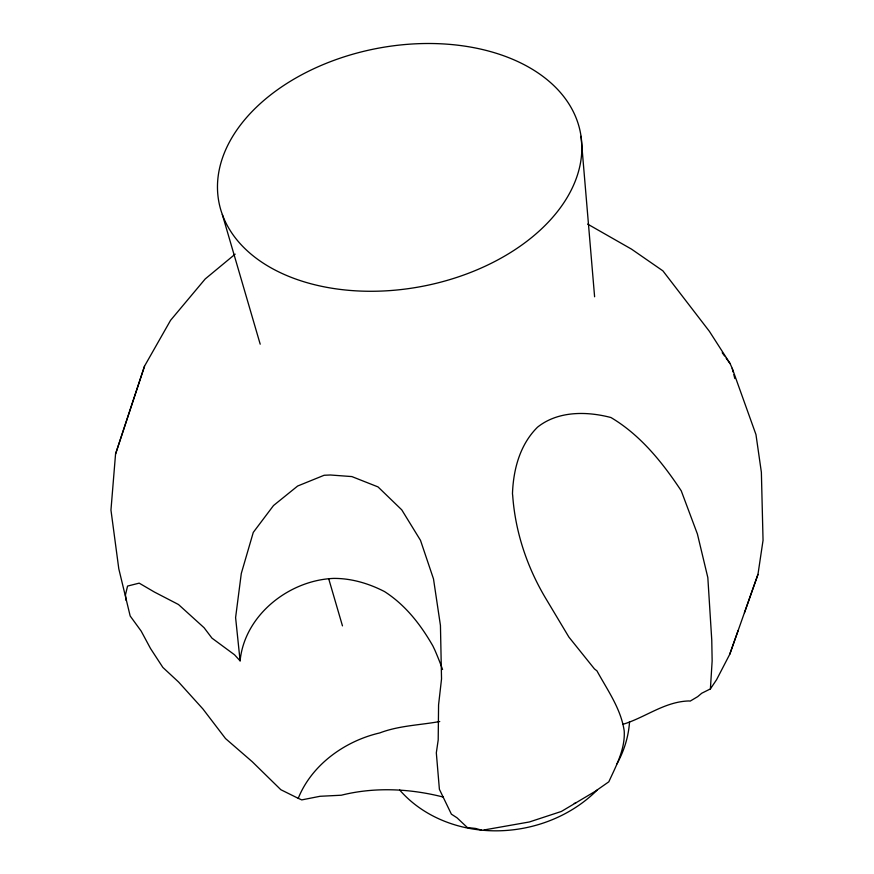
<?xml version="1.0" encoding="UTF-8"?>
<svg xmlns="http://www.w3.org/2000/svg" width="874" height="874" viewBox="0 0 874 874"><rect width="100%" height="100%" fill="white"/><g stroke="black" fill="none" stroke-linecap="round" stroke-linejoin="round"><path stroke-width="1.31" d="M235.161 254.148L205.215 278.948L170.572 320.31L144.549 366.086L115.554 454.01L110.954 510.055L118.788 568.777L130.171 615.984L141.173 631.104L150.514 648.497L162.87 667.441L178.602 682.048L202.954 709L225.525 738.563L252.258 761.724L280.827 789.703L298.242 798.333L301.738 799.896L320.037 796.29L341.308 795.22C374.728 786.819 410.31 788.599 443.424 797.11M623.118 724.262C645.547 717.379 664.753 701.549 689.062 700.948L690.165 701.123L697.703 696.644L701.724 693.246L710.398 688.909L712.146 660.875L711.764 640.118L707.831 577.605L697.408 534.014L681.25 490.827C662.525 462.554 640.445 435.001 610.926 417.521C586.651 411.173 558.038 410.846 537.576 427.124C519.877 444.593 513.322 469.546 512.47 493.755L512.688 495.492C515.289 532.048 527.109 567.324 545.933 598.712L568.876 637.048L594.451 668.916L596.953 670.871C607.408 690.067 621.01 708.825 624.211 730.959C625.303 749.149 616.115 765.777 608.817 781.804L595.085 791.418L561.37 811.454L529.382 821.964L482.131 830.3L475.565 828.443L467.35 827.536L457.004 817.791L451.377 814.153L439.393 789.298L436.323 752.853L438.202 739.928L438.573 704.87L441.534 678.923L440.441 625.467L433.493 578.894L420.492 540.34L401.745 509.837L378.027 486.916L351.872 476.581L330.394 474.997L324.156 475.259L297.652 486.02L273.507 505.543L253.274 532.397L241.3 573.453L235.598 617.568L240.099 660.853L234.527 654.779L211.967 638.14L204.079 627.718L178.471 604.513L154.414 592.048L139.185 583.144L127.56 586.072L125.452 594.899L126.064 600.362M744.462 612.75L757.955 574.436L763.046 540.318L761.374 472.288L755.966 434.564L732.204 368.304L730.096 363.595L709.404 331.355L662.907 270.864L631.52 249.145L587.656 224.105M240.099 660.853C244.578 615.045 289.119 580.205 333.639 578.402C351.392 578.271 368.915 583.515 384.549 591.589C405.503 605.081 420.558 624.473 432.827 645.853L434.826 650.027A146.231 30.765 58.5 0 1 442.572 669.506M144.549 366.086L115.554 454.01M298.242 798.333C311.745 764.641 345.033 740.944 379.775 732.925C398.981 725.573 419.826 725.169 439.742 721.52M710.398 688.909L716.593 679.677L729.735 654.32L738.115 630.569M729.735 654.32L757.955 574.436M574.262 803.337L575.584 803.359M722.208 352.703L724.568 355.969M726.152 358.154L730.096 363.595M222.324 214.48L260.201 344.181M328.69 578.708L342.466 625.871M732.204 368.304L733.188 372.138M733.843 374.695L734.826 378.529M581.035 136.311A184.064 121.082 -10.9 0 1 324.046 286.814A184.064 121.082 -10.9 0 1 293.915 79.141A184.064 121.082 -10.9 0 1 581.035 136.311L594.604 296.778M629.553 721.673A127.44 108.627 -10.1 0 1 616.946 763.898M597.182 790.041A127.44 108.627 -10.1 0 1 484.185 830.366M481.552 830.136A127.44 108.627 -10.1 0 1 399.593 789.91"/></g></svg>
